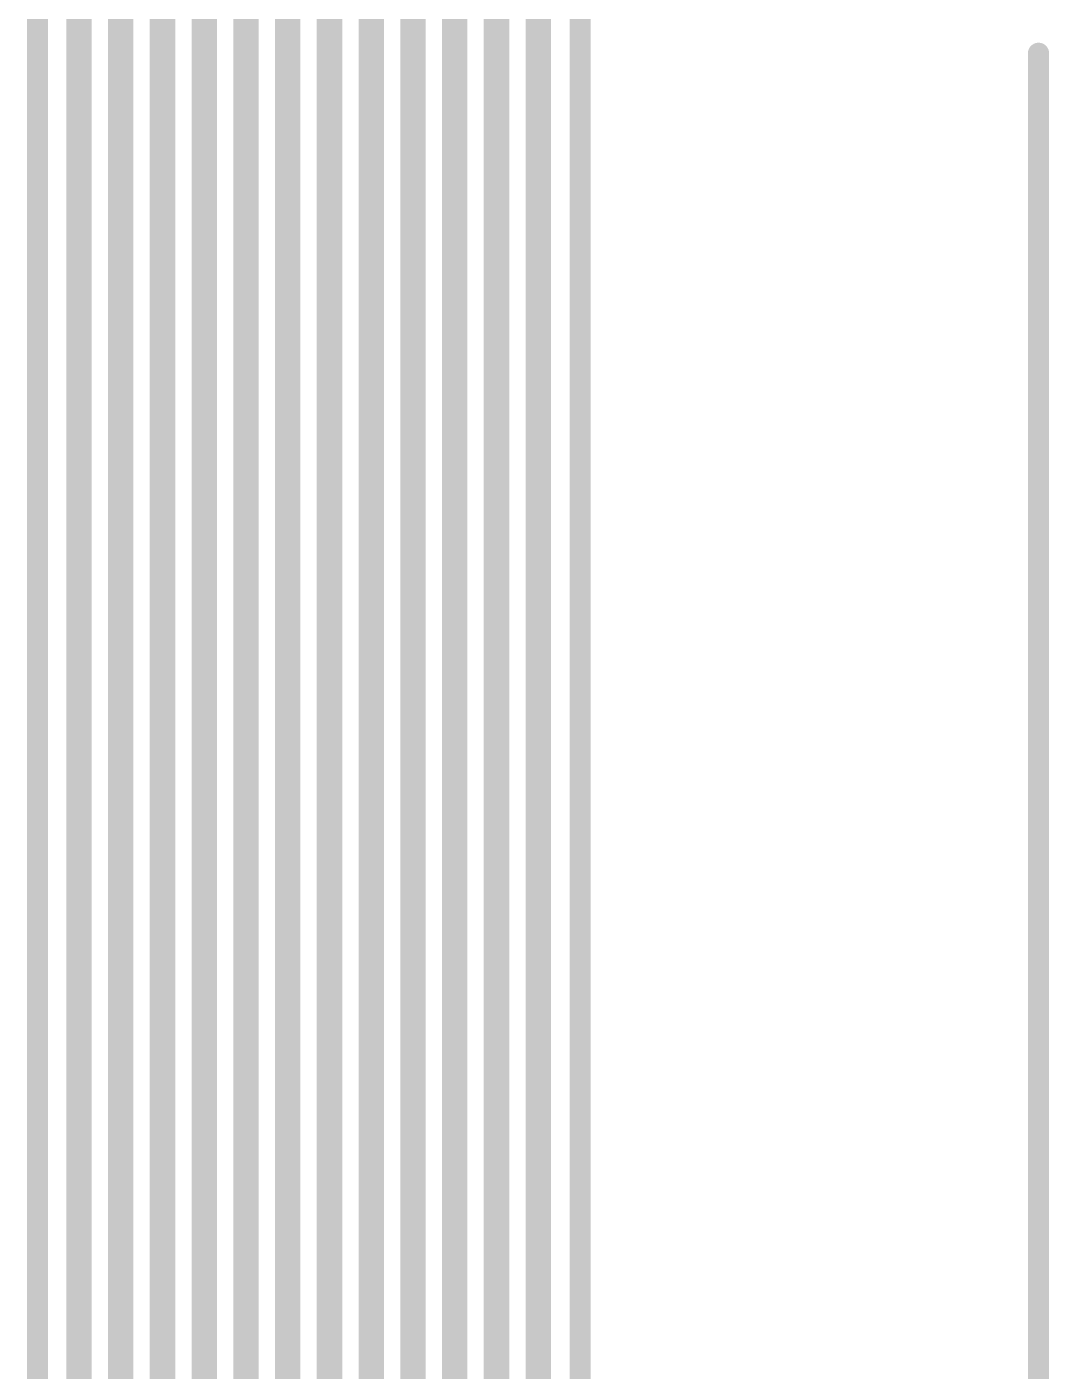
# Model space of a CAD drawing. Header units: millimetres. Extents: x -1.2 to 0.53, y -0.22 to 3.74.
# Drawn here: x -0.005 to 0.477, y 0.849 to 1.482 of the extents above; entities that cross this region are included whole.
import ezdxf

# ---------------------------------------------------------------- set-up
doc = ezdxf.new("R2010")
doc.units = ezdxf.units.MM
doc.header["$MEASUREMENT"] = 0
for name, color, linetype in [('Mechanical1', 6, 'Continuous'), ('Mechanical2', 216, 'Continuous'), ('TopLayer', 1, 'Continuous')]:
    doc.layers.add(name, color=color, linetype=linetype)

msp = doc.modelspace()

# ---------------------------------------------------------------- linework, layer by layer
at = {"layer": 'Mechanical1', "const_width": 0.01}
msp.add_lwpolyline([(0.472, 0), (0.472, 1.46968)], dxfattribs=at)
at = {"layer": 'Mechanical1', "const_width": 0.005}
msp.add_lwpolyline([(0.4695, 1.46968, 1), (0.4745, 1.46968, 1)], format="xyb", close=True, dxfattribs=at)
at = {"layer": 'Mechanical2', "const_width": 0.01}
for points in [[(0, 3.535), (0, 0.00818)], [(0.25591, 3.535), (0.25591, 0.00818)]]:
    msp.add_lwpolyline(points, dxfattribs=at)
at = {"layer": 'TopLayer', "const_width": 0.012}
for points in [[(0.01957, 0.038), (0.01957, 3.504)], [(0.03926, 0.038), (0.03926, 3.504)], [(0.05894, 0.038), (0.05894, 3.504)], [(0.07863, 0.038), (0.07863, 3.504)], [(0.09831, 0.038), (0.09831, 3.504)], [(0.118, 0.038), (0.118, 3.504)], [(0.13769, 0.038), (0.13769, 3.504)], [(0.15737, 0.038), (0.15737, 3.504)], [(0.17706, 0.038), (0.17706, 3.504)], [(0.19674, 0.038), (0.19674, 3.504)], [(0.21643, 0.038), (0.21643, 3.504)], [(0.23611, 0.038), (0.23611, 3.504)]]:
    msp.add_lwpolyline(points, dxfattribs=at)

doc.saveas('drawing.dxf')
